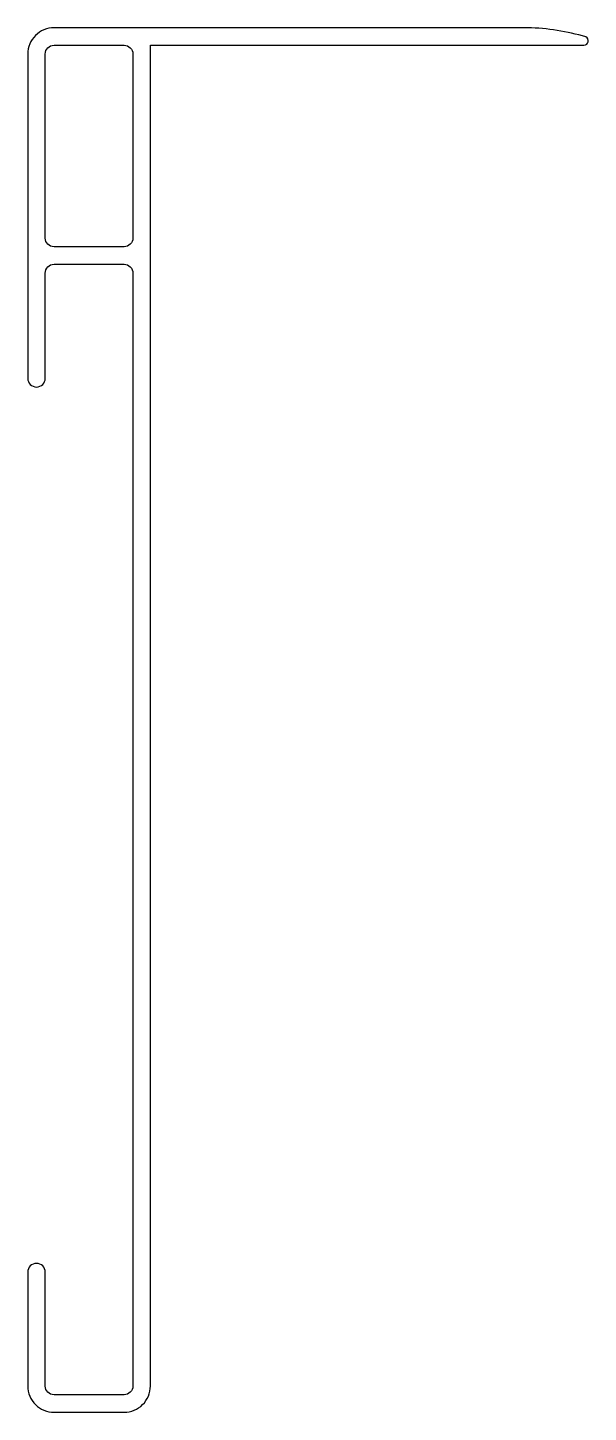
# Model space of a CAD drawing. Extents: x 634 to 698, y -183 to -25.
import ezdxf

# ---------------------------------------------------------------- set-up
doc = ezdxf.new("R2010")
doc.units = 0
doc.header["$LTSCALE"] = 15
doc.layers.get('0').update_dxf_attribs({"linetype": 'CONTINUOUS'})

msp = doc.modelspace()

# ---------------------------------------------------------------- linework, layer by layer
for points in [[(646.33, -179.72, -0.414214), (645.33, -180.72), (637.33, -180.72, -0.414214), (636.33, -179.72), (636.33, -166.72, 1), (634.33, -166.72), (634.33, -179.72, 0.414214), (637.33, -182.72), (645.33, -182.72, 0.414214), (648.33, -179.72), (648.33, -26.72), (697.83, -26.72, 0.787079), (698.05, -25.77, 0.064413), (691.42, -24.72), (637.33, -24.72, 0.414214), (634.33, -27.72), (634.33, -64.72, 1), (636.33, -64.72), (636.33, -52.72, -0.414214), (637.33, -51.72), (645.33, -51.72, -0.414214), (646.33, -52.72)], [(637.33, -26.72), (645.33, -26.72, -0.414214), (646.33, -27.72), (646.33, -48.72, -0.414214), (645.33, -49.72), (637.33, -49.72, -0.414214), (636.33, -48.72), (636.33, -27.72, -0.414214)]]:
    msp.add_lwpolyline(points, format="xyb", close=True)

doc.saveas('drawing.dxf')
